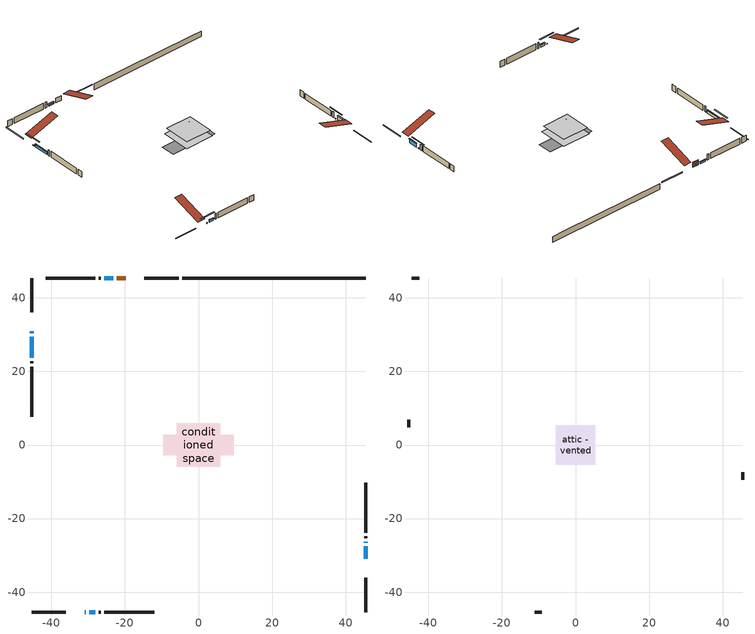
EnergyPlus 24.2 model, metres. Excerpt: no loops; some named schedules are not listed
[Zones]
conditioned space
 floor outside (Floor1 construction): -0.66,-0.66 -0.66,0.66 0.66,0.66 0.66,-0.66 z0.84
 floor adiabatic (AdiabaticFloorConstruction): -5.94,-5.94 -5.94,5.94 5.94,5.94 5.94,-5.94 z0.84
 floor foundation (Slab1 construction): -9.64,-2.83 -9.64,2.83 9.64,2.83 9.64,-2.83 z-1.52
 wall outside (RimJoist1 construction): -5.4,45.39 -14.75,45.39 / -45.39,-45.39 -36.05,-45.39 / -45.39,45.39 -45.39,36.05 / 45.39,-45.39 45.39,-36.05 z0.84:1.14
 wall outside (AdiabaticWallConstruction 1): -19.84,45.39 -22.27,45.39 z0.84:2.87
 wall outside (AdiabaticWallConstruction): 45.39,-30.96 45.39,-27.51 z0.84:2.52; 45.39,-26.58 45.39,-26.26 / -30.96,-45.39 -30.63,-45.39 / -45.39,30.96 -45.39,30.32 z0.84:1.16; -23.19,45.39 -25.61,45.39 z0.84:1.43; -29.71,-45.39 -28,-45.39 z0.84:1.67; -45.39,29.39 -45.39,23.67 z0.84:1.96
 wall outside (Wall1 construction): -26.54,45.39 -27.09,45.39 / -27.07,-45.39 -26.52,-45.39 / -45.39,22.74 -45.39,22.19 / 45.39,-25.33 45.39,-24.77 z0.84:3.28
 wall outside (Wall2 construction): -28.02,45.39 -41.55,45.39 / -25.59,-45.39 -12.06,-45.39 / -45.39,21.26 -45.39,7.73 / 45.39,-23.84 45.39,-10.32 z0.84:3.28
 wall foundation (FoundationWall1 construction): -4.47,45.39,-1.52 -4.47,45.39,0.84 40.41,45.39,0.84 40.41,45.39,0.76 45.39,45.39,0.76 45.39,45.39,-1.52
 window (WindowConstruction): 45.39,-30.96 45.39,-27.51 z0.84:2.52
 window (WindowConstruction 4): 45.39,-26.58 45.39,-26.26 z0.84:1.15
 window (WindowConstruction 5): -30.96,-45.39 -30.64,-45.39 z0.84:1.15
 window (WindowConstruction 6): -45.39,30.96 -45.39,30.32 z0.84:1.15
 window (WindowConstruction 1): -23.19,45.39 -25.61,45.39 z0.84:1.43
 window (WindowConstruction 2): -29.71,-45.39 -28,-45.39 z0.84:1.67
 window (WindowConstruction 3): -45.39,29.39 -45.39,23.67 z0.84:1.96
 door (Door): -19.84,45.39 -22.27,45.39 z0.84:2.87
 ceiling adiabatic (AdiabaticFloorConstruction): 5.94,-5.94 5.94,5.94 -5.94,5.94 -5.94,-5.94 z0.84
attic - vented
 floor to conditioned space (Floor2 construction Reversed): -5.42,-5.42 -5.42,5.42 5.42,5.42 5.42,-5.42 z3.28
 floor to conditioned space (Floor3 construction Reversed): -3.23,-3.23 -3.23,3.23 3.23,3.23 3.23,-3.23 z3.28
 wall outside (Wall3 construction): -42.48,45.39 -44.47,45.39 / -11.13,-45.39 -9.15,-45.39 / -45.39,6.8 -45.39,4.81 / 45.39,-9.39 45.39,-7.4 z0.84:3.28
 roof outside (Roof1 construction): -18.91,45.39,3.28 -18.91,33.14,7.36 -15.68,33.14,7.36 -15.68,45.39,3.28; -31.89,-45.39,3.28 -31.89,-33.14,7.36 -35.12,-33.14,7.36 -35.12,-45.39,3.28; -45.39,31.89,3.28 -33.14,31.89,7.36 -33.14,35.12,7.36 -45.39,35.12,3.28; 45.39,-31.89,3.28 33.14,-31.89,7.36 33.14,-35.12,7.36 45.39,-35.12,3.28
shading: 45.39,-27.31 45.39,-31.16 45.81,-31.16 45.81,-27.31 z2.72; 45.39,-23.18 45.39,-29.66 45.81,-29.66 45.81,-23.18 z4.23; -27.56,-45.39 -34.04,-45.39 -34.04,-45.81 -27.56,-45.81 z4.23; -45.39,27.24 -45.39,34.04 -45.81,34.04 -45.81,27.24 z4.23; -25.81,45.39 -22.99,45.39 -22.99,45.81 -25.81,45.81 z1.63; -27.8,-45.39 -29.91,-45.39 -29.91,-45.81 -27.8,-45.81 z1.87; -45.39,23.47 -45.39,29.59 -45.81,29.59 -45.81,23.47 z2.16
[Building]
Building 1: Terrain=Suburbs
[Site:Location]
Winnipeg Intl AP_MB: Latitude {deg}=49.91; Longitude {deg}=-97.24; Time Zone {hr}=-6; Elevation {m}=239; Keep Site Location Information=Yes
[Site:GroundTemperature:Shallow]
-2.46526, -5.11642, -5.32873, -4.07063, 0.979979, 6.00706, 10.3653, 13.1261, 13.3606, 11.1152, 6.8681, 1.99523
[Site:WaterMainsTemperature]
Calculation Method=Schedule; Temperature Schedule=mains temperature schedule
[Material] Roughness=Rough; Thermal Absorptance=0.9
Name | Thickness {m} | Conductivity {W/m-K} | Density {kg/m3} | Specific Heat {J/kg-K} | Solar Absorptance | Visible Absorptance
asphalt or fiberglass shingles | 0.00635 | 0.162714 | 1121.4 | 1465.45 | 0.84 | 0.84
ceiling loosefill ins | 0.338667 | 0.0480833 | 16.02 | 1046.75 | 0.7 | 0.7
ceiling stud and cavity | 0.1397 | 0.377791 | 65.682 | 1177.47 | 0.7 | 0.7
ceiling stud and cavity 1 | 0.1397 | 0.312348 | 65.682 | 1177.47 | 0.7 | 0.7
concrete 4.0 in. | 0.1016 | 1.803125 | 2242.8 | 837.4 | 0.7 | 0.7
concrete 8.0 in. | 0.2032 | 1.803125 | 2242.8 | 837.4 | 0.7 | 0.7
door material | 0.04445 | 0.0451087 | 512.64 | 1214.23 | 0.7 | 0.7
exterior vertical ins | 0.102217 | 0.029427 | 32.04 | 1214.23 | 0.7 | 0.7
floor covering | 0.0127 | 0.0433444 | 54.468 | 1339.84 | 0.6 | 0.6
floor rigid ins; rim joist rigid ins | 0.103632 | 0.029427 | 32.04 | 1214.23 | 0.7 | 0.7
floor rigid ins 1; wall rigid ins 1 | 0.512978 | 0.029427 | 32.04 | 1214.23 | 0.7 | 0.7
floor stud and cavity | 0.1397 | 0.296925 | 92.3553 | 1139.71 | 0.7 | 0.7
floor stud and cavity 1 | 0.1397 | 1.75129 | 37.0049 | 1207.88 | 0.7 | 0.7
furniture material conditioned space 1 | 0.1524 | 0.115458 | 640.8 | 1214.23 | 0.6 | 0.6
gypsum board | 0.0127 | 0.160291 | 801 | 837.4 | 0.6 | 0.6
gypsum board 1 | 0.0127 | 0.160291 | 801 | 837.4 | 0.7 | 0.7
osb sheathing 0.5 in. | 0.0127 | 0.115458 | 512.64 | 1214.23 | 0.7 | 0.7
osb sheathing 0.75 in. | 0.01905 | 0.115458 | 512.64 | 1214.23 | 0.7 | 0.7
osb sheathing 2.0 in. | 0.0508 | 0.115458 | 512.64 | 1214.23 | 0.7 | 0.7
rim joist stud and cavity | 0.0508 | 0.24747 | 125.044 | 1163.47 | 0.6 | 0.6
wall rigid ins | 0.051816 | 0.029427 | 32.04 | 1214.23 | 0.7 | 0.7
wall stud and cavity | 0.1397 | 0.352627 | 139.0536 | 1170.24 | 0.7 | 0.7
wall stud and cavity 1 | 0.1397 | 0.206614 | 139.0536 | 1170.24 | 0.7 | 0.7
wall stud and cavity 2 | 0.0889 | 6.1454 | 50.32683 | 1063.81 | 0.6 | 0.6
wall stud and cavity 3 | 0.0889 | 0.380278 | 52.3479 | 1209.89 | 0.7 | 0.7
wall stud and cavity 4 | 0.0889 | 0.391764 | 83.0341 | 1211.67 | 0.7 | 0.7
wood siding | 0.0254 | 0.102417 | 544.68 | 1172.36 | 0.4 | 0.4
wood siding 1 | 0.00254 | 0.102417 | 544.68 | 1172.36 | 0.4 | 0.4
wood siding 2; wood siding 3; wood siding 4 | 0.0254 | 0.102417 | 544.68 | 1172.36 | 0.7 | 0.7
[WindowMaterial:SimpleGlazingSystem]
Name | U-Factor {W/m2-K} | Solar Heat Gain Coefficient
WindowMaterial | 2.38079 | 0.65
WindowMaterial 1 | 2.620397 | 0.54
WindowMaterial 2 | 2.52274 | 0.59
WindowMaterial 3 | 2.45403 | 0.62
WindowMaterial 4 | 2.82083 | 0.41
[Construction]
AdiabaticFloorConstruction: floor stud and cavity 1, floor rigid ins 1, osb sheathing 0.75 in., floor covering
AdiabaticWallConstruction: wood siding 3, wall rigid ins 1, wall stud and cavity 3, gypsum board
AdiabaticWallConstruction 1: wood siding 4, wall rigid ins 1, wall stud and cavity 3, gypsum board
Door: door material
Floor1 construction: floor stud and cavity, floor rigid ins, osb sheathing 0.75 in., floor covering
Floor2 construction Reversed: gypsum board, ceiling stud and cavity, ceiling loosefill ins
Floor3 construction Reversed: gypsum board, ceiling stud and cavity 1, ceiling loosefill ins
FoundationWall1 construction: concrete 8.0 in., gypsum board 1
furniture construction conditioned space 1: furniture material conditioned space 1
PartitionWallConstruction: gypsum board, wall stud and cavity 4, gypsum board
RimJoist1 construction: wood siding 2, rim joist rigid ins, osb sheathing 2.0 in., rim joist stud and cavity
Roof1 construction: asphalt or fiberglass shingles
Slab1 construction: concrete 4.0 in.
Wall1 construction: wood siding, wall rigid ins, osb sheathing 0.5 in., wall stud and cavity, gypsum board
Wall2 construction: wood siding, wall rigid ins, osb sheathing 0.5 in., wall stud and cavity 1, gypsum board
Wall3 construction: wood siding 1, wall stud and cavity 2
WindowConstruction: WindowMaterial
WindowConstruction 1: WindowMaterial 1
WindowConstruction 2: WindowMaterial 2
WindowConstruction 3: WindowMaterial 3
WindowConstruction 4; WindowConstruction 5; WindowConstruction 6: WindowMaterial 4
[Zone] Multiplier=1; Part of Total Floor Area=Yes
Name | Volume {m3}
attic - vented | 105.579
conditioned space | 625.1
[Space]
Name | Zone | Volume {m3}
attic - vented 1 | attic - vented | 105.579
conditioned space 1 | conditioned space | 625.1
[ZoneInfiltration:EffectiveLeakageArea]
infil attic - vented 1: Zone or Space=attic - vented 1; Schedule=Always On Discrete; Effective Air Leakage Area {cm2}=5297; Stack Coefficient=0.000453657; Wind Coefficient=1.43908e-05
[ZoneMixing]
whole house fan mix: Zone or Space=attic - vented; Schedule=Always On Continuous; Design Flow Rate Calculation Method=Flow/Zone; Design Flow Rate {m3/s}=0; Source Zone or Space=conditioned space
[SurfaceProperty:ExposedFoundationPerimeter]
Slab1: Exposed Perimeter Calculation Method=TotalExposedPerimeter; Total Exposed Perimeter {m}=49.865
[InternalMass] Zone or ZoneList=conditioned space; Space or SpaceList=conditioned space 1
Name | Construction | Surface Area {m2}
furniture mass conditioned space 1 | furniture construction conditioned space 1 | 100.716
partition wall mass | PartitionWallConstruction | 251.79
[Lights]
interior lighting: Zone or ZoneList or Space or SpaceList=conditioned space 1; Schedule=interior lighting schedule; Design Level Calculation Method=LightingLevel; Lighting Level {W}=343.2; Return Air Fraction=0; Fraction Radiant=0.6; Fraction Visible=0.2; Fraction Replaceable=1
[People]
occupants: Zone or ZoneList or Space or SpaceList=conditioned space 1; Number of People Schedule=occupants schedule; Number of People Calculation Method=People; Number of People=3; Fraction Radiant=0.314171; Sensible Heat Fraction=0.56303; Activity Level Schedule=occupants activity schedule; Carbon Dioxide Generation Rate {m3/s-W}=0; Enable ASHRAE 55 Comfort Warnings=No; Mean Radiant Temperature Calculation Type=EnclosureAveraged
[ElectricEquipment] Zone or ZoneList or Space or SpaceList=conditioned space 1; Design Level Calculation Method=EquipmentLevel
Name | Schedule | Design Level {W} | Fraction Latent | Fraction Radiant | Fraction Lost
clothes dryer | clothes dryer schedule | 140.772 | 0.015 | 0.081 | 0.85
clothes washer | clothes washer schedule | 32.1985 | 0.03 | 0.162 | 0.7
cooking range | cooking range schedule | 215.147 | 0.08 | 0.432 | 0.2
dishwasher | dishwasher schedule | 66.8632 | 0.3 | 0.18 | 0.4
fridge | fridge schedule | 72.9452 | 0 | 0.6 | 0
mech vent house fan | mech vent house fan schedule | 125 | 0 | 0 | 0.5
mech vent house fan cfis | mech vent house fan cfis schedule | 0 | 0 | 0 | 0
misc plug loads | misc plug loads schedule | 494.7 | 0.045 | 0.513 | 0.1
whole house fan | Always On Discrete | 0 | 0 | 0 | 1
[OtherEquipment] Zone or ZoneList or Space or SpaceList=conditioned space 1; Design Level Calculation Method=EquipmentLevel
Name | Fuel Type | Schedule | Design Level {W} | Fraction Latent | Fraction Radiant | Fraction Lost
clothes dryer 1 | Electricity | clothes dryer schedule | 0 | 0.015 | 0.081 | 0.85
cooking range 1 | Electricity | cooking range schedule | 0 | 0.08 | 0.432 | 0.2
general water use latent | None | general water use schedule | 62.594 | 1 | 0 | 0
general water use sensible | None | general water use schedule | -61.6891 | 0 | 0.6 | 0
mech vent house fan latent load | None | Always On Discrete | 0 | 1 | 0 | 0
mech vent house fan sensible load | None | Always On Discrete | 0 | 0 | 0 | 0
water heater energy adjustment1 | Electricity | Always On Discrete | 0.01 | 0 | 0 | 1
[ZoneInfiltration:DesignFlowRate] Zone or ZoneList or Space or SpaceList=conditioned space 1; Schedule=Always On Discrete; Design Flow Rate Calculation Method=Flow/Zone; Design Flow Rate {m3/s}=0
infil flow; natural vent flow; whole house fan flow
[AvailabilityManager:Scheduled]
central ac and furnace airloop Availability Manager: Schedule=Always On Discrete
[Foundation:Kiva]
Foundation Kiva 1: Initial Indoor Air Temperature {C}=21; Wall Height Above Grade {m}=0.839998; Wall Depth Below Slab {m}=0.2032; Custom Block Material Name 1=exterior vertical ins; Custom Block Depth 1 {m}=2.36001; Custom Block X Position 1 {m}=0.2159; Custom Block Z Position 1 {m}=0
[Foundation:Kiva:Settings]
Soil Conductivity {W/m-K}=0.849921; Soil Density {kg/m3}=1842.3; Soil Specific Heat {J/kg-K}=418.7; Ground Solar Absorptivity=0.9; Ground Thermal Absorptivity=0.9; Ground Surface Roughness {m}=0.03; Far-Field Width {m}=40; Deep-Ground Boundary Condition=ZeroFlux; Deep-Ground Depth {m}=40; Minimum Cell Dimension {m}=0.2; Maximum Cell Growth Coefficient=3; Simulation Timestep=Timestep
[Exterior:Lights]
exterior lighting: Schedule=exterior lighting schedule; Design Level {W}=75.6
[EnergyManagementSystem:GlobalVariable]
central_ac_and_furnace_airloop_Fan_RTF
infil_program_Qfan
infil_program_Qinf
natural_vent_program_Qnv
natural_vent_program_Qwhf
[EnergyManagementSystem:Sensor]
Name | Output:Variable or Output:Meter Index Key | Output:Variable or Output:Meter
airflow_gain | infil flow | Infiltration Sensible Heat Gain Energy
airflow_gain_1 | natural vent flow | Infiltration Sensible Heat Gain Energy
airflow_gain_2 | whole house fan flow | Infiltration Sensible Heat Gain Energy
airflow_loss | infil flow | Infiltration Sensible Heat Loss Energy
airflow_loss_1 | natural vent flow | Infiltration Sensible Heat Loss Energy
airflow_loss_2 | whole house fan flow | Infiltration Sensible Heat Loss Energy
clg_load_cond |  | Cooling:EnergyTransfer:Zone:CONDITIONED SPACE
clg_sp_s; clg_sp_s_1 | cooling setpoint | Schedule Value
clothes_dryer_exhaust_0_sch_s | clothes dryer exhaust 0 schedule | Schedule Value
cool_season | cooling season schedule | Schedule Value
htg_load_cond |  | Heating:EnergyTransfer:Zone:CONDITIONED SPACE
htg_sp_s; htg_sp_s_1 | heating setpoint | Schedule Value
ig_ee_conv | clothes dryer | Electric Equipment Convective Heating Energy
ig_ee_conv_2 | cooking range | Electric Equipment Convective Heating Energy
ig_ee_conv_4 | fridge | Electric Equipment Convective Heating Energy
ig_ee_conv_5 | misc plug loads | Electric Equipment Convective Heating Energy
ig_ee_conv_6 | whole house fan | Electric Equipment Convective Heating Energy
ig_ee_rad | clothes dryer | Electric Equipment Radiant Heating Energy
ig_ee_rad_2 | cooking range | Electric Equipment Radiant Heating Energy
ig_ee_rad_4 | fridge | Electric Equipment Radiant Heating Energy
ig_ee_rad_5 | misc plug loads | Electric Equipment Radiant Heating Energy
ig_ee_rad_6 | whole house fan | Electric Equipment Radiant Heating Energy
ig_lgt_conv | interior lighting | Lights Convective Heating Energy
ig_lgt_rad | interior lighting | Lights Radiant Heating Energy
ig_lgt_vis | interior lighting | Lights Visible Radiation Heating Energy
ig_oe_conv | clothes dryer 1 | Other Equipment Convective Heating Energy
ig_oe_conv_1 | cooking range 1 | Other Equipment Convective Heating Energy
ig_oe_conv_2 | general water use latent | Other Equipment Convective Heating Energy
ig_oe_conv_3 | general water use sensible | Other Equipment Convective Heating Energy
ig_oe_conv_4 | water heater energy adjustment1 | Other Equipment Convective Heating Energy
ig_oe_rad | clothes dryer 1 | Other Equipment Radiant Heating Energy
ig_oe_rad_1 | cooking range 1 | Other Equipment Radiant Heating Energy
ig_oe_rad_2 | general water use latent | Other Equipment Radiant Heating Energy
ig_oe_rad_3 | general water use sensible | Other Equipment Radiant Heating Energy
ig_oe_rad_4 | water heater energy adjustment1 | Other Equipment Radiant Heating Energy
ig_ppl_conv | occupants | People Convective Heating Energy
ig_ppl_rad | occupants | People Radiant Heating Energy
im_conv | furniture mass conditioned space 1 | Surface Inside Face Convection Heat Gain Energy
im_conv_1 | partition wall mass | Surface Inside Face Convection Heat Gain Energy
im_ig | furniture mass conditioned space 1 | Surface Inside Face Internal Gains Radiation Heat Gain Energy
im_ig_1 | partition wall mass | Surface Inside Face Internal Gains Radiation Heat Gain Energy
im_lgt | furniture mass conditioned space 1 | Surface Inside Face Lights Radiation Heat Gain Energy
im_lgt_1 | partition wall mass | Surface Inside Face Lights Radiation Heat Gain Energy
im_sol | furniture mass conditioned space 1 | Surface Inside Face Solar Radiation Heat Gain Energy
im_sol_1 | partition wall mass | Surface Inside Face Solar Radiation Heat Gain Energy
im_surf | furniture mass conditioned space 1 | Surface Inside Face Net Surface Thermal Radiation Heat Gain Energy
im_surf_1 | partition wall mass | Surface Inside Face Net Surface Thermal Radiation Heat Gain Energy
mv_conv | mech vent house fan | Electric Equipment Convective Heating Energy
mv_conv_1 | mech vent house fan cfis | Electric Equipment Convective Heating Energy
mv_conv_2 | mech vent house fan latent load | Other Equipment Convective Heating Energy
mv_conv_3 | mech vent house fan sensible load | Other Equipment Convective Heating Energy
mv_rad | mech vent house fan | Electric Equipment Radiant Heating Energy
mv_rad_1 | mech vent house fan cfis | Electric Equipment Radiant Heating Energy
mv_rad_2 | mech vent house fan latent load | Other Equipment Radiant Heating Energy
mv_rad_3 | mech vent house fan sensible load | Other Equipment Radiant Heating Energy
natural_vent_s | natural vent schedule | Schedule Value
out_pb_s |  | Site Outdoor Air Barometric Pressure
out_wt_s |  | Site Outdoor Air Humidity Ratio
site_vw_s |  | Site Wind Speed
ss_back_out | Window1 | Surface Window Shortwave from Zone Back Out Window Heat Transfer Rate
ss_back_out_1 | Window14 | Surface Window Shortwave from Zone Back Out Window Heat Transfer Rate
ss_back_out_2 | Window15 | Surface Window Shortwave from Zone Back Out Window Heat Transfer Rate
ss_back_out_3 | Window16 | Surface Window Shortwave from Zone Back Out Window Heat Transfer Rate
ss_back_out_4 | Window3 | Surface Window Shortwave from Zone Back Out Window Heat Transfer Rate
ss_back_out_5 | Window7 | Surface Window Shortwave from Zone Back Out Window Heat Transfer Rate
ss_back_out_6 | Window9 | Surface Window Shortwave from Zone Back Out Window Heat Transfer Rate
ss_conv | Door1 | Surface Inside Face Convection Heat Gain Energy
ss_conv_1 | Window1 | Surface Inside Face Convection Heat Gain Energy
ss_conv_2 | Window14 | Surface Inside Face Convection Heat Gain Energy
ss_conv_3 | Window15 | Surface Inside Face Convection Heat Gain Energy
ss_conv_4 | Window16 | Surface Inside Face Convection Heat Gain Energy
ss_conv_5 | Window3 | Surface Inside Face Convection Heat Gain Energy
ss_conv_6 | Window7 | Surface Inside Face Convection Heat Gain Energy
ss_conv_7 | Window9 | Surface Inside Face Convection Heat Gain Energy
ss_ig | Door1 | Surface Inside Face Internal Gains Radiation Heat Gain Energy
ss_ig_1 | Window1 | Surface Inside Face Internal Gains Radiation Heat Gain Energy
ss_ig_2 | Window14 | Surface Inside Face Internal Gains Radiation Heat Gain Energy
ss_ig_3 | Window15 | Surface Inside Face Internal Gains Radiation Heat Gain Energy
ss_ig_4 | Window16 | Surface Inside Face Internal Gains Radiation Heat Gain Energy
ss_ig_5 | Window3 | Surface Inside Face Internal Gains Radiation Heat Gain Energy
ss_ig_6 | Window7 | Surface Inside Face Internal Gains Radiation Heat Gain Energy
ss_ig_7 | Window9 | Surface Inside Face Internal Gains Radiation Heat Gain Energy
ss_lgt | Door1 | Surface Inside Face Lights Radiation Heat Gain Energy
ss_sol | Door1 | Surface Inside Face Solar Radiation Heat Gain Energy
ss_surf | Door1 | Surface Inside Face Net Surface Thermal Radiation Heat Gain Energy
ss_surf_1 | Window1 | Surface Inside Face Net Surface Thermal Radiation Heat Gain Energy
ss_surf_2 | Window14 | Surface Inside Face Net Surface Thermal Radiation Heat Gain Energy
ss_surf_3 | Window15 | Surface Inside Face Net Surface Thermal Radiation Heat Gain Energy
ss_surf_4 | Window16 | Surface Inside Face Net Surface Thermal Radiation Heat Gain Energy
ss_surf_5 | Window3 | Surface Inside Face Net Surface Thermal Radiation Heat Gain Energy
ss_surf_6 | Window7 | Surface Inside Face Net Surface Thermal Radiation Heat Gain Energy
ss_surf_7 | Window9 | Surface Inside Face Net Surface Thermal Radiation Heat Gain Energy
ss_trans_in | Window1 | Surface Window Transmitted Solar Radiation Rate
ss_trans_in_1 | Window14 | Surface Window Transmitted Solar Radiation Rate
ss_trans_in_2 | Window15 | Surface Window Transmitted Solar Radiation Rate
ss_trans_in_3 | Window16 | Surface Window Transmitted Solar Radiation Rate
ss_trans_in_4 | Window3 | Surface Window Transmitted Solar Radiation Rate
ss_trans_in_5 | Window7 | Surface Window Transmitted Solar Radiation Rate
ss_trans_in_6 | Window9 | Surface Window Transmitted Solar Radiation Rate
ss_trans_out | Window1 | Surface Inside Face Initial Transmitted Diffuse Transmitted Out Window Solar Radiation Rate
ss_trans_out_1 | Window14 | Surface Inside Face Initial Transmitted Diffuse Transmitted Out Window Solar Radiation Rate
ss_trans_out_2 | Window15 | Surface Inside Face Initial Transmitted Diffuse Transmitted Out Window Solar Radiation Rate
ss_trans_out_3 | Window16 | Surface Inside Face Initial Transmitted Diffuse Transmitted Out Window Solar Radiation Rate
ss_trans_out_4 | Window3 | Surface Inside Face Initial Transmitted Diffuse Transmitted Out Window Solar Radiation Rate
ss_trans_out_5 | Window7 | Surface Inside Face Initial Transmitted Diffuse Transmitted Out Window Solar Radiation Rate
ss_trans_out_6 | Window9 | Surface Inside Face Initial Transmitted Diffuse Transmitted Out Window Solar Radiation Rate
s_conv | Floor1 | Surface Inside Face Convection Heat Gain Energy
s_conv_1 | Floor2 | Surface Inside Face Convection Heat Gain Energy
s_conv_10 | Slab1 | Surface Inside Face Convection Heat Gain Energy
s_conv_11 | Wall1:0 | Surface Inside Face Convection Heat Gain Energy
s_conv_12 | Wall1:180 | Surface Inside Face Convection Heat Gain Energy
s_conv_13 | Wall1:270 | Surface Inside Face Convection Heat Gain Energy
s_conv_14 | Wall1:90 | Surface Inside Face Convection Heat Gain Energy
s_conv_15 | Wall2:0 | Surface Inside Face Convection Heat Gain Energy
s_conv_16 | Wall2:180 | Surface Inside Face Convection Heat Gain Energy
s_conv_17 | Wall2:270 | Surface Inside Face Convection Heat Gain Energy
s_conv_18 | Wall2:90 | Surface Inside Face Convection Heat Gain Energy
s_conv_2 | Floor3 | Surface Inside Face Convection Heat Gain Energy
s_conv_3 | FoundationWall1 | Surface Inside Face Convection Heat Gain Energy
s_conv_4 | inferred conditioned ceiling | Surface Inside Face Convection Heat Gain Energy
s_conv_5 | inferred conditioned floor | Surface Inside Face Convection Heat Gain Energy
s_conv_6 | RimJoist1:0 | Surface Inside Face Convection Heat Gain Energy
s_conv_7 | RimJoist1:180 | Surface Inside Face Convection Heat Gain Energy
s_conv_8 | RimJoist1:270 | Surface Inside Face Convection Heat Gain Energy
s_conv_9 | RimJoist1:90 | Surface Inside Face Convection Heat Gain Energy
s_ig | Floor1 | Surface Inside Face Internal Gains Radiation Heat Gain Energy
s_ig_1 | Floor2 | Surface Inside Face Internal Gains Radiation Heat Gain Energy
s_ig_10 | Slab1 | Surface Inside Face Internal Gains Radiation Heat Gain Energy
s_ig_11 | Wall1:0 | Surface Inside Face Internal Gains Radiation Heat Gain Energy
s_ig_12 | Wall1:180 | Surface Inside Face Internal Gains Radiation Heat Gain Energy
s_ig_13 | Wall1:270 | Surface Inside Face Internal Gains Radiation Heat Gain Energy
s_ig_14 | Wall1:90 | Surface Inside Face Internal Gains Radiation Heat Gain Energy
s_ig_15 | Wall2:0 | Surface Inside Face Internal Gains Radiation Heat Gain Energy
s_ig_16 | Wall2:180 | Surface Inside Face Internal Gains Radiation Heat Gain Energy
s_ig_17 | Wall2:270 | Surface Inside Face Internal Gains Radiation Heat Gain Energy
s_ig_18 | Wall2:90 | Surface Inside Face Internal Gains Radiation Heat Gain Energy
s_ig_2 | Floor3 | Surface Inside Face Internal Gains Radiation Heat Gain Energy
s_ig_3 | FoundationWall1 | Surface Inside Face Internal Gains Radiation Heat Gain Energy
s_ig_4 | inferred conditioned ceiling | Surface Inside Face Internal Gains Radiation Heat Gain Energy
s_ig_5 | inferred conditioned floor | Surface Inside Face Internal Gains Radiation Heat Gain Energy
s_ig_6 | RimJoist1:0 | Surface Inside Face Internal Gains Radiation Heat Gain Energy
s_ig_7 | RimJoist1:180 | Surface Inside Face Internal Gains Radiation Heat Gain Energy
s_ig_8 | RimJoist1:270 | Surface Inside Face Internal Gains Radiation Heat Gain Energy
s_ig_9 | RimJoist1:90 | Surface Inside Face Internal Gains Radiation Heat Gain Energy
s_lgt | Floor1 | Surface Inside Face Lights Radiation Heat Gain Energy
s_lgt_1 | Floor2 | Surface Inside Face Lights Radiation Heat Gain Energy
s_lgt_10 | Slab1 | Surface Inside Face Lights Radiation Heat Gain Energy
s_lgt_11 | Wall1:0 | Surface Inside Face Lights Radiation Heat Gain Energy
s_lgt_12 | Wall1:180 | Surface Inside Face Lights Radiation Heat Gain Energy
s_lgt_13 | Wall1:270 | Surface Inside Face Lights Radiation Heat Gain Energy
s_lgt_14 | Wall1:90 | Surface Inside Face Lights Radiation Heat Gain Energy
s_lgt_15 | Wall2:0 | Surface Inside Face Lights Radiation Heat Gain Energy
s_lgt_16 | Wall2:180 | Surface Inside Face Lights Radiation Heat Gain Energy
s_lgt_17 | Wall2:270 | Surface Inside Face Lights Radiation Heat Gain Energy
s_lgt_18 | Wall2:90 | Surface Inside Face Lights Radiation Heat Gain Energy
s_lgt_2 | Floor3 | Surface Inside Face Lights Radiation Heat Gain Energy
s_lgt_3 | FoundationWall1 | Surface Inside Face Lights Radiation Heat Gain Energy
s_lgt_4 | inferred conditioned ceiling | Surface Inside Face Lights Radiation Heat Gain Energy
s_lgt_5 | inferred conditioned floor | Surface Inside Face Lights Radiation Heat Gain Energy
s_lgt_6 | RimJoist1:0 | Surface Inside Face Lights Radiation Heat Gain Energy
s_lgt_7 | RimJoist1:180 | Surface Inside Face Lights Radiation Heat Gain Energy
